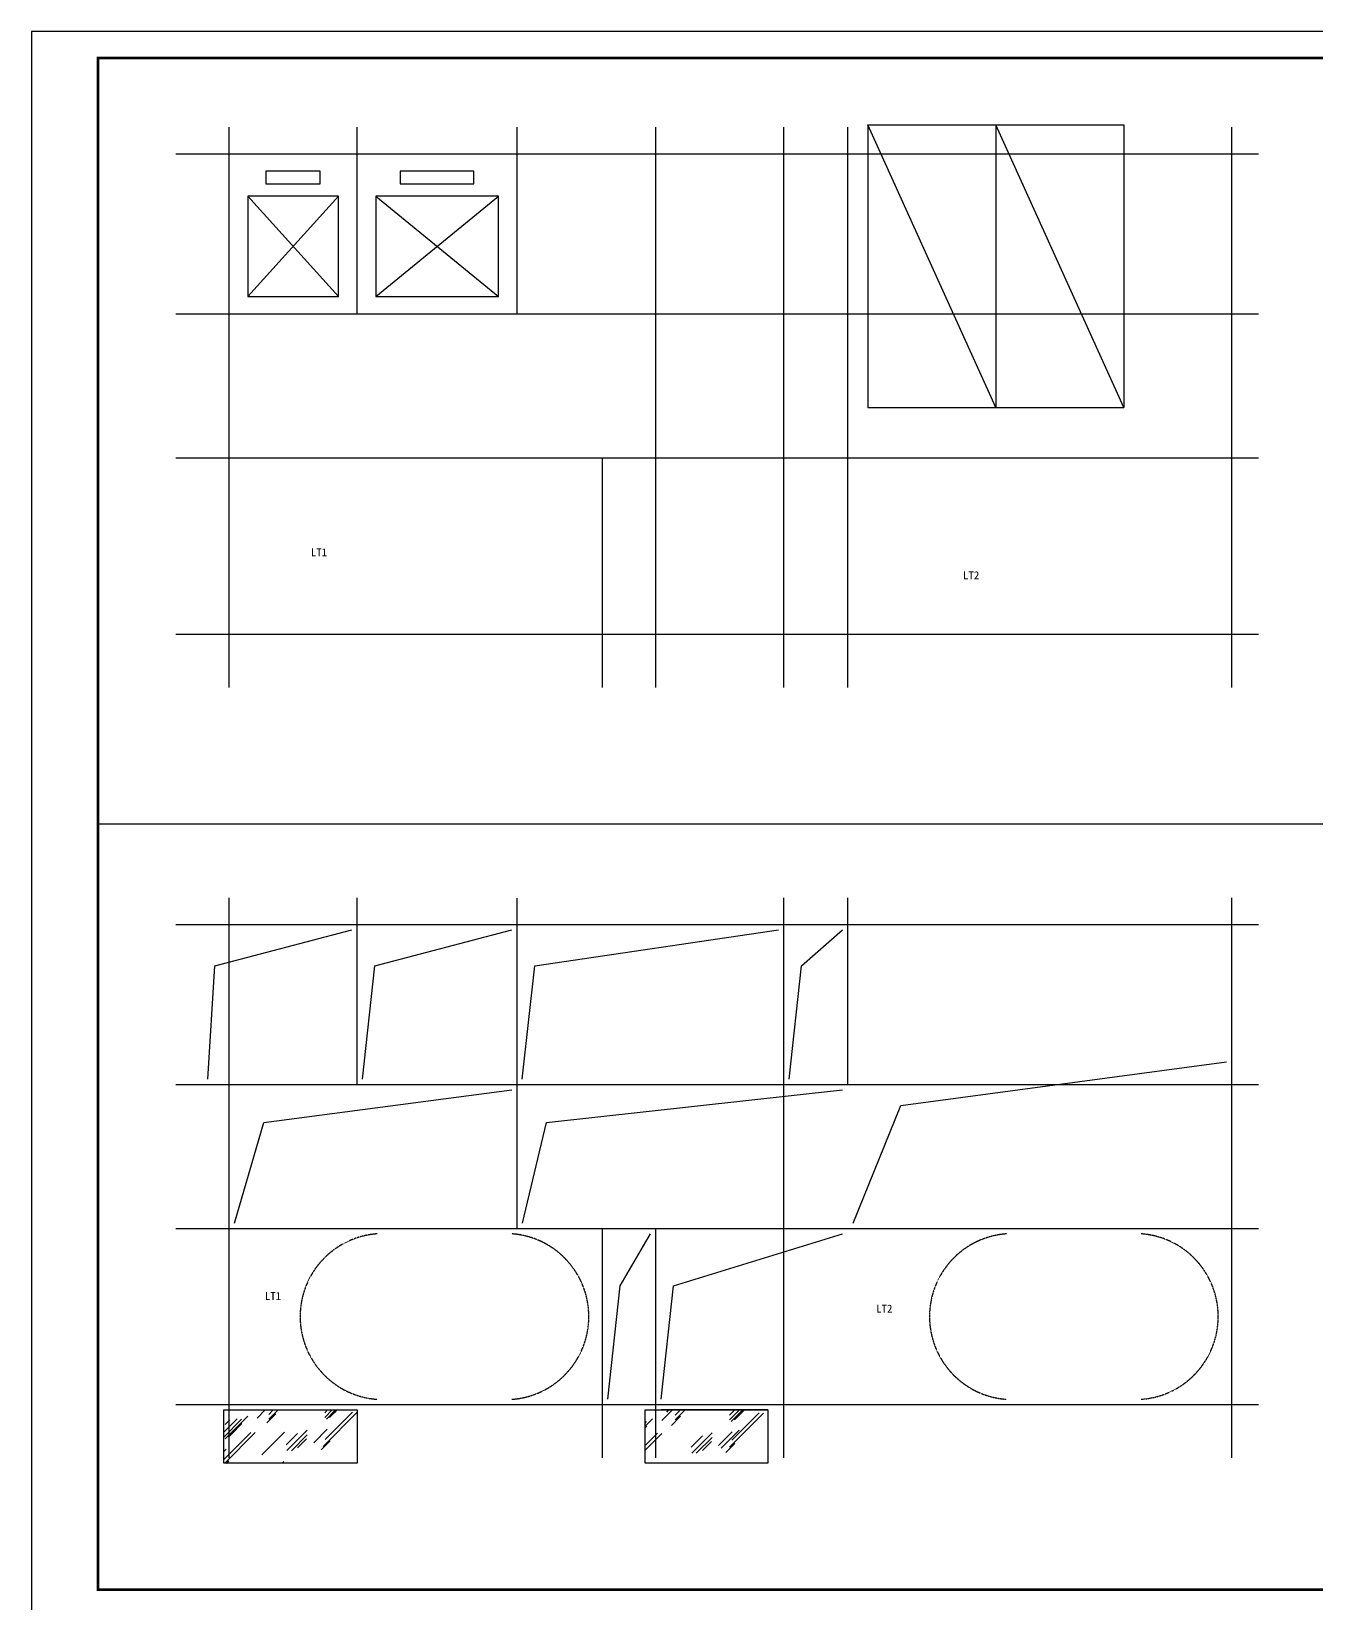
# Model space of a CAD drawing. Extents: x -737978 to 768813, y -372247 to 1140308.
# Drawn here: x 190125 to 214220, y -238672 to -209210 of the extents above; entities that cross this region are included whole.
import ezdxf

# ---------------------------------------------------------------- set-up
doc = ezdxf.new("R2010")
doc.units = 0
doc.header["$LTSCALE"] = 10
doc.header["$MEASUREMENT"] = 0
doc.linetypes.add('DASH', pattern=[0.35, 0.25, -0.1])
doc.linetypes.add('DOTE', pattern=[2.42, 2, -0.2, 0.02, -0.2])
doc.layers.get('0').update_dxf_attribs({"linetype": 'CONTINUOUS'})
for name, color, linetype in [('A-WALL-GLAZ', 141, 'CONTINUOUS'), ('C-B', 7, 'CONTINUOUS'), ('DIM_LEAD', 3, 'CONTINUOUS'), ('DOTE', 1, 'DOTE'), ('EVTR', 2, 'CONTINUOUS'), ('J-粉刷线', 8, 'CONTINUOUS'), ('PUB_TITLE', 4, 'CONTINUOUS'), ('普通车位', 8, 'CONTINUOUS')]:
    doc.layers.add(name, color=color, linetype=linetype)
doc.styles.add('_TCH_DYN', font='')
doc.styles.get('_TCH_DYN').set_extended_font_data('SimSun')

msp = doc.modelspace()

# ---------------------------------------------------------------- hatches: boundary and pattern name
at = {"layer": 'A-WALL-GLAZ'}
h = msp.add_hatch(dxfattribs=at)
h.set_pattern_fill('玻璃2', color=8, scale=100)
h.set_pattern_definition([(45, (558050.3, -111085.6), (9e-14, 1527.3506), [600, -360, 600, -360, 240, -523.2816]), (45, (558020.3, -111055.6), (9e-14, 1527.3506), [480, -600, 360, -360, 420, -463.2816]), (45, (558020.3, -110965.6), (9e-14, 1527.3506), [360, -720, 240, -360, 540, -463.2816]), (45, (558110.3, -111055.6), (9e-14, 1527.3506), [360, -720, 300, -1303.2815]), (45, (558200.3, -110965.6), (9e-14, 1527.3506), [180, -900, 120, -1483.2815]), (45, (558050.3, -110815.6), (9e-14, 1527.3506), [120, -900, 120, -480, 300, -763.2816]), (45, (558590.3, -110905.6), (9e-14, 1527.3506), [600, -900, 720, -475.2816]), (45, (558590.3, -110995.6), (9e-14, 1527.3506), [840, -600, 900, -355.2816]), (45, (558740.3, -110875.6), (-2e-13, -1697.0563), [600, -840, 480, -763.2816]), (45, (558650.3, -110695.6), (9e-14, 1527.3506), [300, -1200, 360, -823.2816]), (45, (558830.3, -110785.6), (9e-14, 1527.3506), [240, -1200, 240, -1003.2815])])
h.paths.add_polyline_path([(193729.2, -235044), (196229.2, -235044), (196229.2, -236044), (193729.2, -236044)])
h = msp.add_hatch(dxfattribs=at)
h.set_pattern_fill('玻璃2', color=8, scale=100)
h.set_pattern_definition([(45, (558050.3, -111085.6), (9e-14, 1527.3506), [600, -360, 600, -360, 240, -523.2816]), (45, (558020.3, -111055.6), (9e-14, 1527.3506), [480, -600, 360, -360, 420, -463.2816]), (45, (558020.3, -110965.6), (9e-14, 1527.3506), [360, -720, 240, -360, 540, -463.2816]), (45, (558110.3, -111055.6), (9e-14, 1527.3506), [360, -720, 300, -1303.2815]), (45, (558200.3, -110965.6), (9e-14, 1527.3506), [180, -900, 120, -1483.2815]), (45, (558050.3, -110815.6), (9e-14, 1527.3506), [120, -900, 120, -480, 300, -763.2816]), (45, (558590.3, -110905.6), (9e-14, 1527.3506), [600, -900, 720, -475.2816]), (45, (558590.3, -110995.6), (9e-14, 1527.3506), [840, -600, 900, -355.2816]), (45, (558740.3, -110875.6), (-2e-13, -1697.0563), [600, -840, 480, -763.2816]), (45, (558650.3, -110695.6), (9e-14, 1527.3506), [300, -1200, 360, -823.2816]), (45, (558830.3, -110785.6), (9e-14, 1527.3506), [240, -1200, 240, -1003.2815])])
h.paths.add_polyline_path([(201629.2, -235044), (203929.2, -235044), (203929.2, -236044), (201629.2, -236044)])

# ---------------------------------------------------------------- linework, layer by layer
for points in [[(193729.2, -235044), (196229.2, -235044), (196229.2, -236044), (193729.2, -236044)], [(201629.2, -235044), (203929.2, -235044), (203929.2, -236044), (201629.2, -236044)]]:
    msp.add_lwpolyline(points, close=True)
msp.add_lwpolyline([(203929.2, -235044), (201929.2, -235044)])
at = {"layer": 'C-B', "color": 8, "linetype": 'DASH'}
for centre, start, end in [((196716.2, -233294), 93.9545, 266.04769), ((199022, -233294), 273.95231, 86.0455), ((208516.2, -233294), 93.9545, 266.04769), ((210822, -233294), 273.95231, 86.0455)]:
    msp.add_arc(centre, 1553.7, start, end, dxfattribs=at)
at = {"layer": 'DOTE'}
for p, q in [((193829.2, -221503.4), (193829.2, -211003.4)), ((196229.2, -214503.4), (196229.2, -211003.4)), ((199229.2, -214503.4), (199229.2, -211003.4)), ((201829.2, -221503.4), (201829.2, -211003.4)), ((204229.2, -221503.4), (204229.2, -211003.4)), ((205429.2, -221503.4), (205429.2, -211003.4)), ((212629.2, -221503.4), (212629.2, -211003.4)), ((192829.2, -211503.4), (213129.2, -211503.4)), ((192829.2, -214503.4), (213129.2, -214503.4)), ((192829.2, -217203.4), (213129.2, -217203.4)), ((200829.2, -221503.4), (200829.2, -217203.4)), ((192829.2, -220503.4), (213129.2, -220503.4)), ((193829.2, -235944), (193829.2, -225444)), ((196229.2, -228944), (196229.2, -225444)), ((199229.2, -231644), (199229.2, -225444)), ((204229.2, -235944), (204229.2, -225444)), ((205429.2, -228944), (205429.2, -225444)), ((212629.2, -235944), (212629.2, -225444)), ((192829.2, -225944), (213129.2, -225944)), ((192829.2, -228944), (213129.2, -228944)), ((192829.2, -231644), (213129.2, -231644)), ((200829.2, -235944), (200829.2, -231644)), ((201829.2, -235944), (201829.2, -231644)), ((192829.2, -234944), (213129.2, -234944))]:
    msp.add_line(p, q, dxfattribs=at)
at = {"layer": 'EVTR'}
for p, q in [((194519.2, -211828.4), (194519.2, -212063.4)), ((195539.2, -211828.4), (194519.2, -211828.4)), ((195539.2, -212063.4), (195539.2, -211828.4)), ((197039.2, -211828.4), (197039.2, -212063.4)), ((198419.2, -211828.4), (197039.2, -211828.4)), ((198419.2, -212063.4), (198419.2, -211828.4)), ((194519.2, -212063.4), (195539.2, -212063.4)), ((197039.2, -212063.4), (198419.2, -212063.4)), ((194179.2, -212298.4), (194179.2, -214178.4)), ((195879.2, -212298.4), (194179.2, -212298.4)), ((194179.2, -212298.4), (195879.2, -214178.4)), ((194179.2, -214178.4), (195879.2, -212298.4)), ((195879.2, -214178.4), (195879.2, -212298.4)), ((196579.2, -212298.4), (196579.2, -214178.4)), ((198879.2, -212298.4), (196579.2, -212298.4)), ((196579.2, -212298.4), (198879.2, -214178.4)), ((196579.2, -214178.4), (198879.2, -212298.4)), ((198879.2, -214178.4), (198879.2, -212298.4)), ((194179.2, -214178.4), (195879.2, -214178.4)), ((196579.2, -214178.4), (198879.2, -214178.4))]:
    msp.add_line(p, q, dxfattribs=at)
at = {"layer": 'J-粉刷线'}
for points in [[(193429.2, -228844), (193564.7, -226719.1), (196129.2, -226044)], [(196329.2, -228844), (196564.7, -226719.1), (199129.2, -226044)], [(199327.9, -228844), (199563.5, -226719.1), (204129.2, -226044)], [(204329.2, -228844), (204564.7, -226719.1), (205329.2, -226044)], [(205529.2, -231544), (206425.6, -229341.1), (212529.2, -228517.9)], [(193929.2, -231544), (194482.8, -229654.6), (199129.2, -229044)], [(199329.2, -231544), (199782.8, -229654.6), (205329.2, -229044)], [(200929.2, -234844), (201164.7, -232719.1), (201729.2, -231744)], [(201929.2, -234844), (202164.7, -232719.1), (205329.2, -231744)]]:
    msp.add_lwpolyline(points, dxfattribs=at)
at = {"layer": 'PUB_TITLE'}
msp.add_lwpolyline([(190124.9, -238909.7), (263674.9, -238909.7), (263674.9, -209209.7), (190124.9, -209209.7)], close=True, dxfattribs=at)
at = {"layer": 'PUB_TITLE', "const_width": 50}
msp.add_lwpolyline([(191374.9, -238409.7), (263174.9, -238409.7), (263174.9, -209709.7), (191374.9, -209709.7)], close=True, dxfattribs=at)
at = {"layer": 'PUB_TITLE'}
msp.add_lwpolyline([(191374.9, -224059.7), (258874.4, -224059.7)], dxfattribs=at)
at = {"layer": '普通车位'}
for points in [[(205808.5, -210958.3), (208208.5, -210958.3), (208208.5, -216258.3), (205808.5, -210958.3), (205808.5, -216258.3), (208208.5, -216258.3)], [(208208.5, -210958.3), (210608.5, -210958.3), (210608.5, -216258.3), (208208.5, -210958.3), (208208.5, -216258.3), (210608.5, -216258.3)]]:
    msp.add_lwpolyline(points, dxfattribs=at)

# ---------------------------------------------------------------- texts
at = {"layer": 'DIM_LEAD', "color": 0, "linetype": 'Continuous', "style": '_TCH_DYN'}
for s, p in [('LT1', (195364.1, -219046)), ('LT2', (207589.8, -219477.1)), ('LT1', (194500.9, -232983.3)), ('LT2', (205961.6, -233220.4))]:
    msp.add_text(s, height=150, dxfattribs=at).set_placement(p)

doc.saveas('drawing.dxf')
